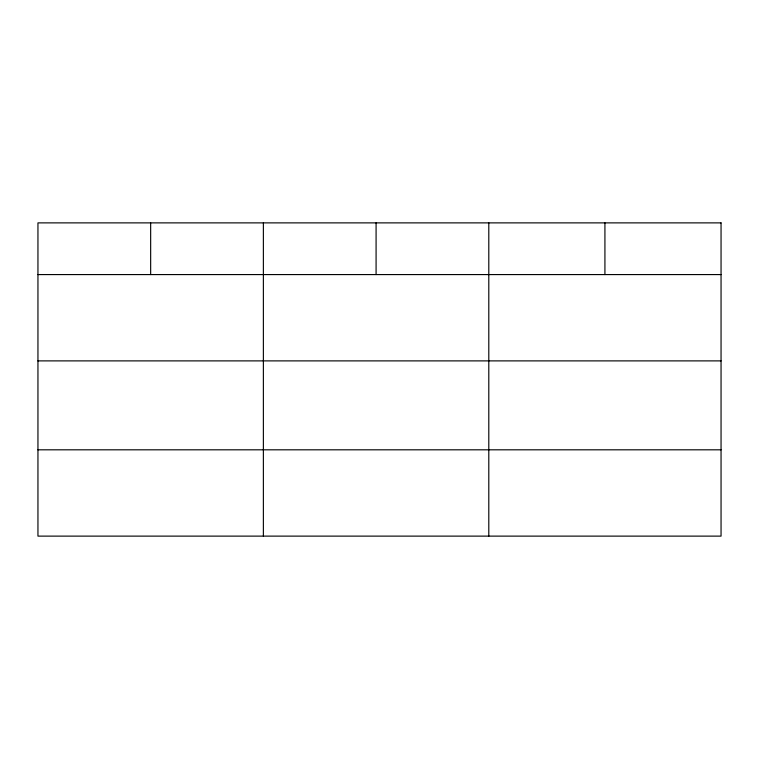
<?xml version="1.0" encoding="UTF-8"?>
<svg xmlns="http://www.w3.org/2000/svg" width="759" height="759" viewBox="0 0 759 759"><rect width="100%" height="100%" fill="white"/><g stroke="black" fill="none" stroke-linecap="round" stroke-linejoin="round"><path stroke-width="1.14" d="M37.95 274.578L721.05 274.578M37.95 360.886L721.05 360.886M37.95 449.812L721.05 449.812M604.923 222.88L604.923 274.578M488.796 222.88L488.796 536.12M376.084 222.88L376.084 274.578M263.373 222.88L263.373 536.12M150.662 222.88L150.662 274.578M721.05 222.88L37.95 222.88L37.95 536.12L721.05 536.12L721.05 222.88"/></g></svg>
